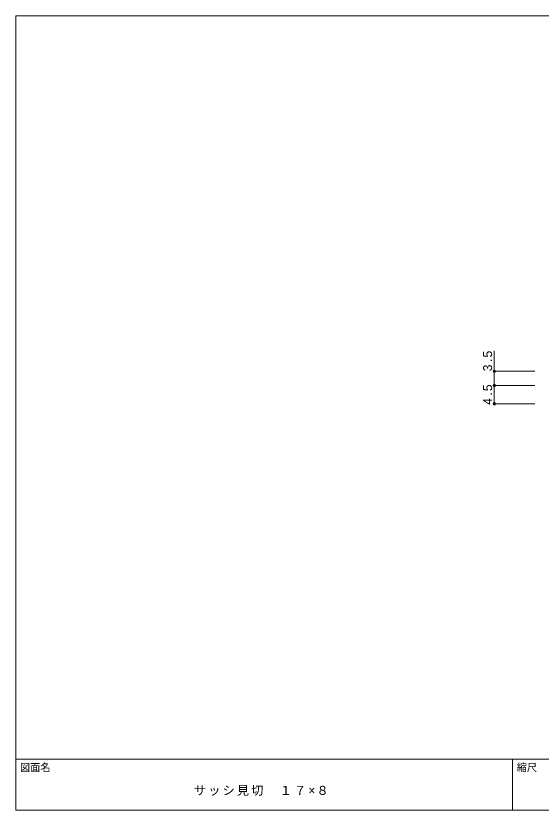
# Model space of a CAD drawing. Units: millimetres on the paper. Extents: x -141 to 141, y -98 to 98.
# Drawn here: x -141 to -12, y -97.5 to 97.5 of the extents above; entities that cross this region are included whole.
import ezdxf
from ezdxf.enums import TextEntityAlignment as Align

# ---------------------------------------------------------------- set-up
doc = ezdxf.new("R2010")
doc.units = ezdxf.units.MM
doc.header["$PDMODE"] = 32
doc.header["$PDSIZE"] = 0.6
for name, color, linetype, lineweight in [('0-3_寸法', 4, 'Continuous', 9), ('F-0_図面枠', 5, 'Continuous', 9), ('F-5_F-5ﾚｲﾔ', 7, 'Continuous', 9)]:
    doc.layers.add(name, color=color, linetype=linetype, lineweight=lineweight)
doc.styles.add('HGｺﾞｼｯｸM', font='')
doc.styles.get('HGｺﾞｼｯｸM').set_extended_font_data('HGｺﾞｼｯｸM')

msp = doc.modelspace()

# ---------------------------------------------------------------- linework, layer by layer
at = {"layer": '0-3_寸法'}
for p, q in [((-23.5, 15.25), (-23.5, 6.75)), ((-23.5, 10.25), (-13.5, 10.25)), ((-23.5, 6.75), (-13.5, 6.75)), ((-23.5, 6.75), (-23.5, 2.25)), ((-23.5, 2.25), (-13.5, 2.25))]:
    msp.add_line(p, q, dxfattribs=at)
for p in [(-23.5, 10.25), (-23.5, 6.75), (-23.5, 2.25)]:
    msp.add_point(p, dxfattribs=at)
at = {"layer": 'F-0_図面枠'}
for p, q in [((-141, 97.5), (141, 97.5)), ((-141, -97.5), (-141, 97.5)), ((-141, -85), (141, -85)), ((-19, -97.5), (-19, -85)), ((141, -97.5), (-141, -97.5))]:
    msp.add_line(p, q, dxfattribs=at)

# ---------------------------------------------------------------- texts
at = {"layer": '0-3_寸法', "color": 7, "char_height": 2.199, "attachment_point": 7, "rotation": 90, "style": 'HGｺﾞｼｯｸM'}
for s, insert in [('\\T1.38;3.5', (-24, 10.25)), ('\\T1.38;4.5', (-24, 2))]:
    msp.add_mtext(s, dxfattribs=dict(at, insert=insert))
at = {"layer": 'F-0_図面枠', "color": 7, "style": 'HGｺﾞｼｯｸM'}
msp.add_text('図面名', height=1.833, dxfattribs=at).set_placement((-140, -88.5), align=Align.BOTTOM_LEFT)
at = {"layer": 'F-5_F-5ﾚｲﾔ', "style": 'HGｺﾞｼｯｸM'}
msp.add_text('縮尺', height=1.833, dxfattribs=at).set_placement((-18, -88.5), align=Align.BOTTOM_LEFT)
at = {"layer": 'F-5_F-5ﾚｲﾔ', "insert": (-97.25, -94), "char_height": 2.199, "attachment_point": 7, "style": 'HGｺﾞｼｯｸM'}
msp.add_mtext('\\T1.17;サッシ見切\u3000１７×８', dxfattribs=at)

doc.saveas('drawing.dxf')
